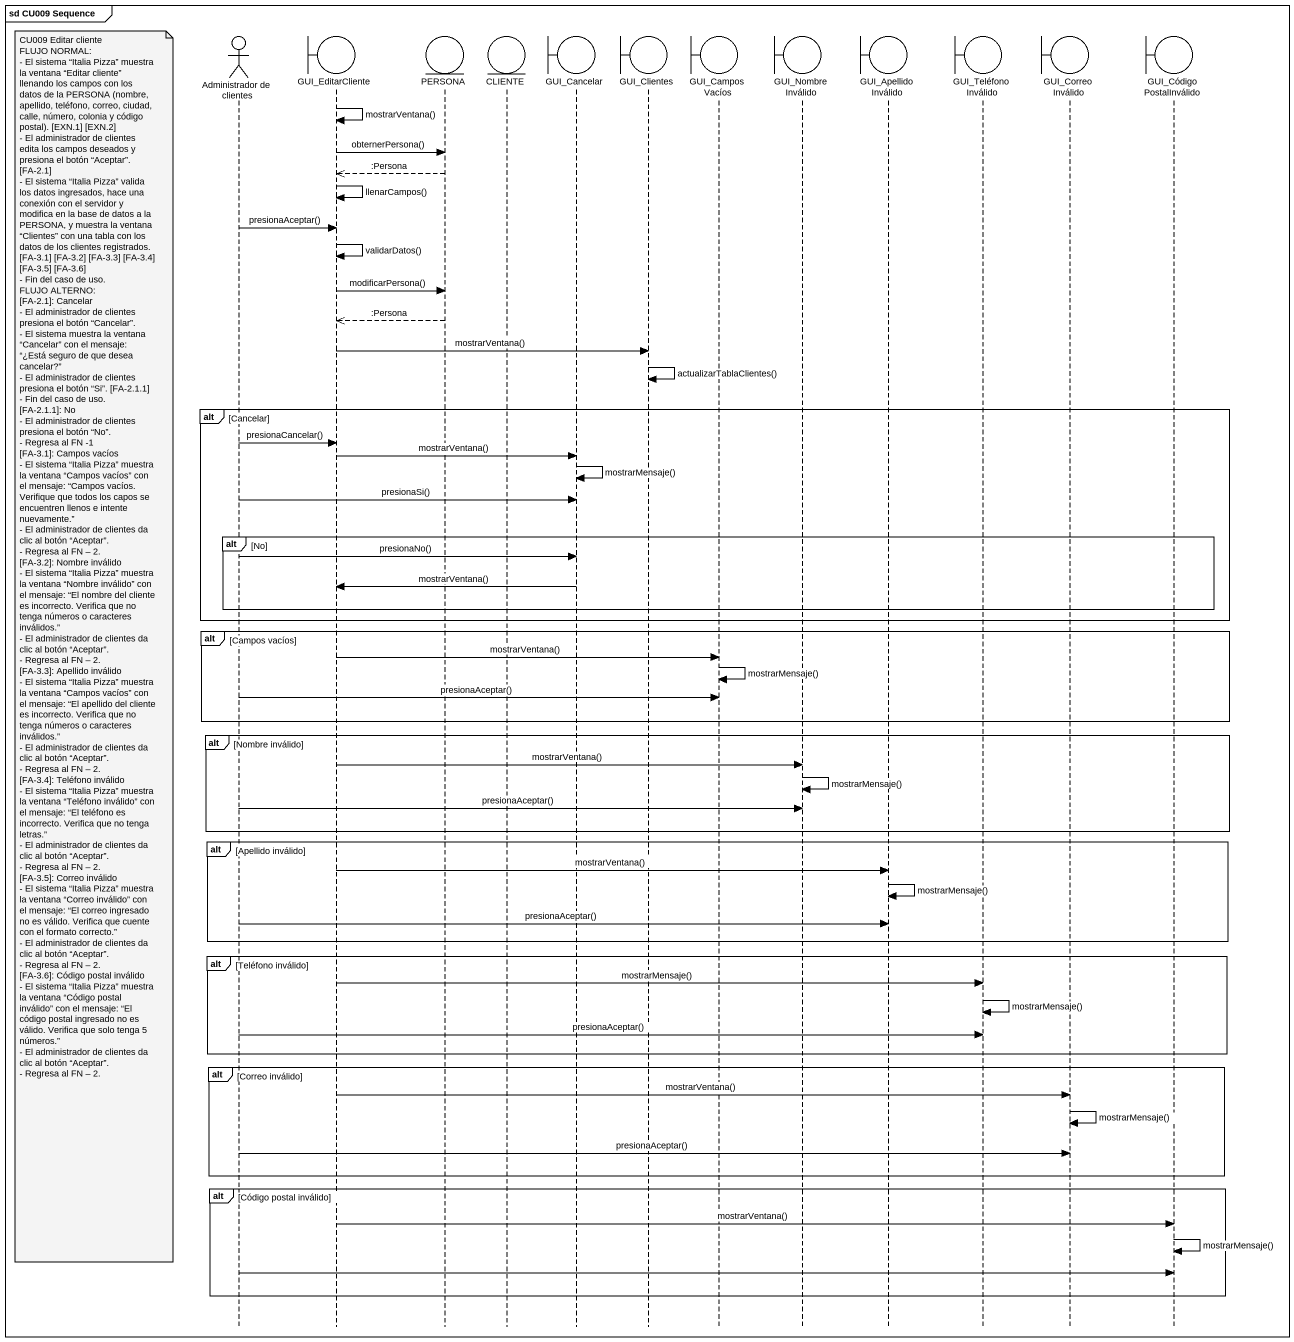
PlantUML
@startuml
mainframe sd CU009 Sequence
hide footbox
actor "Administrador de clientes" as Administrador_de_clientes
boundary GUI_EditarCliente
entity PERSONA
entity CLIENTE
boundary GUI_Cancelar
boundary GUI_Clientes
boundary GUI_CamposVacíos
boundary GUI_NombreInválido
boundary GUI_ApellidoInválido
boundary GUI_TeléfonoInválido
boundary GUI_CorreoInválido
boundary GUI_CódigoPostalInválido

GUI_EditarCliente -> GUI_EditarCliente : mostrarVentana()
GUI_EditarCliente -> PERSONA : obternerPersona()
PERSONA -->> GUI_EditarCliente : :Persona
GUI_EditarCliente -> GUI_EditarCliente : llenarCampos()
Administrador_de_clientes -> GUI_EditarCliente : presionaAceptar()
GUI_EditarCliente -> GUI_EditarCliente : validarDatos()
GUI_EditarCliente -> PERSONA : modificarPersona()
PERSONA -->> GUI_EditarCliente : :Persona
GUI_EditarCliente -> GUI_Clientes : mostrarVentana()
GUI_Clientes -> GUI_Clientes : actualizarTablaClientes()
alt Cancelar
  Administrador_de_clientes -> GUI_EditarCliente : presionaCancelar()
  GUI_EditarCliente -> GUI_Cancelar : mostrarVentana()
  GUI_Cancelar -> GUI_Cancelar : mostrarMensaje()
  Administrador_de_clientes -> GUI_Cancelar : presionaSi()
  alt No
    Administrador_de_clientes -> GUI_Cancelar : presionaNo()
    GUI_Cancelar -> GUI_EditarCliente : mostrarVentana()
  end
end
alt Campos vacíos
  note left of Administrador_de_clientes
    CU009 Editar cliente
    FLUJO NORMAL:
    - El sistema “Italia Pizza” muestra la ventana “Editar cliente” llenando los campos con los datos de la PERSONA (nombre, apellido, teléfono, correo, ciudad, calle, número, colonia y código postal). [EXN.1] [EXN.2]
    - El administrador de clientes edita los campos deseados y presiona el botón “Aceptar”. [FA-2.1]
    - El sistema “Italia Pizza” valida los datos ingresados, hace una conexión con el servidor y modifica en la base de datos a la PERSONA, y muestra la ventana “Clientes” con una tabla con los datos de los clientes registrados. [FA-3.1] [FA-3.2] [FA-3.3] [FA-3.4] [FA-3.5] [FA-3.6]
    - Fin del caso de uso.
    FLUJO ALTERNO:
    [FA-2.1]: Cancelar
    - El administrador de clientes presiona el botón “Cancelar”.
    - El sistema muestra la ventana “Cancelar” con el mensaje: “¿Está seguro de que desea cancelar?”
    - El administrador de clientes presiona el botón “Si”. [FA-2.1.1]
    - Fin del caso de uso.
    [FA-2.1.1]: No
    - El administrador de clientes presiona el botón “No”.
    - Regresa al FN -1
    [FA-3.1]: Campos vacíos
    - El sistema “Italia Pizza” muestra la ventana “Campos vacíos” con el mensaje: “Campos vacíos. Verifique que todos los capos se encuentren llenos e intente nuevamente.”
    - El administrador de clientes da clic al botón “Aceptar”.
    - Regresa al FN – 2.
    [FA-3.2]: Nombre inválido
    - El sistema “Italia Pizza” muestra la ventana “Nombre inválido” con el mensaje: “El nombre del cliente es incorrecto. Verifica que no tenga números o caracteres inválidos.”
    - El administrador de clientes da clic al botón “Aceptar”.
    - Regresa al FN – 2.
    [FA-3.3]: Apellido inválido
    - El sistema “Italia Pizza” muestra la ventana “Campos vacíos” con el mensaje: “El apellido del cliente es incorrecto. Verifica que no tenga números o caracteres inválidos.”
    - El administrador de clientes da clic al botón “Aceptar”.
    - Regresa al FN – 2.
    [FA-3.4]: Teléfono inválido
    - El sistema “Italia Pizza” muestra la ventana “Teléfono inválido” con el mensaje: “El teléfono es incorrecto. Verifica que no tenga letras.”
    - El administrador de clientes da clic al botón “Aceptar”.
    - Regresa al FN – 2.
    [FA-3.5]: Correo inválido
    - El sistema “Italia Pizza” muestra la ventana “Correo inválido” con el mensaje: “El correo ingresado no es válido. Verifica que cuente con el formato correcto.”
    - El administrador de clientes da clic al botón “Aceptar”.
    - Regresa al FN – 2.
    [FA-3.6]: Código postal inválido
    - El sistema “Italia Pizza” muestra la ventana “Código postal inválido” con el mensaje: “El código postal ingresado no es válido. Verifica que solo tenga 5 números.”
    - El administrador de clientes da clic al botón “Aceptar”.
    - Regresa al FN – 2.
  end note
  GUI_EditarCliente -> GUI_CamposVacíos : mostrarVentana()
  GUI_CamposVacíos -> GUI_CamposVacíos : mostrarMensaje()
  Administrador_de_clientes -> GUI_CamposVacíos : presionaAceptar()
end
alt Nombre inválido
  GUI_EditarCliente -> GUI_NombreInválido : mostrarVentana()
  GUI_NombreInválido -> GUI_NombreInválido : mostrarMensaje()
  Administrador_de_clientes -> GUI_NombreInválido : presionaAceptar()
end
alt Apellido inválido
  GUI_EditarCliente -> GUI_ApellidoInválido : mostrarVentana()
  GUI_ApellidoInválido -> GUI_ApellidoInválido : mostrarMensaje()
  Administrador_de_clientes -> GUI_ApellidoInválido : presionaAceptar()
end
alt Teléfono inválido
  GUI_EditarCliente -> GUI_TeléfonoInválido : mostrarMensaje()
  GUI_TeléfonoInválido -> GUI_TeléfonoInválido : mostrarMensaje()
  Administrador_de_clientes -> GUI_TeléfonoInválido : presionaAceptar()
end
alt Correo inválido
  GUI_EditarCliente -> GUI_CorreoInválido : mostrarVentana()
  GUI_CorreoInválido -> GUI_CorreoInválido : mostrarMensaje()
  Administrador_de_clientes -> GUI_CorreoInválido : presionaAceptar()
end
alt Código postal inválido
  GUI_EditarCliente -> GUI_CódigoPostalInválido : mostrarVentana()
  GUI_CódigoPostalInválido -> GUI_CódigoPostalInválido : mostrarMensaje()
  Administrador_de_clientes -> GUI_CódigoPostalInválido
end
@enduml
